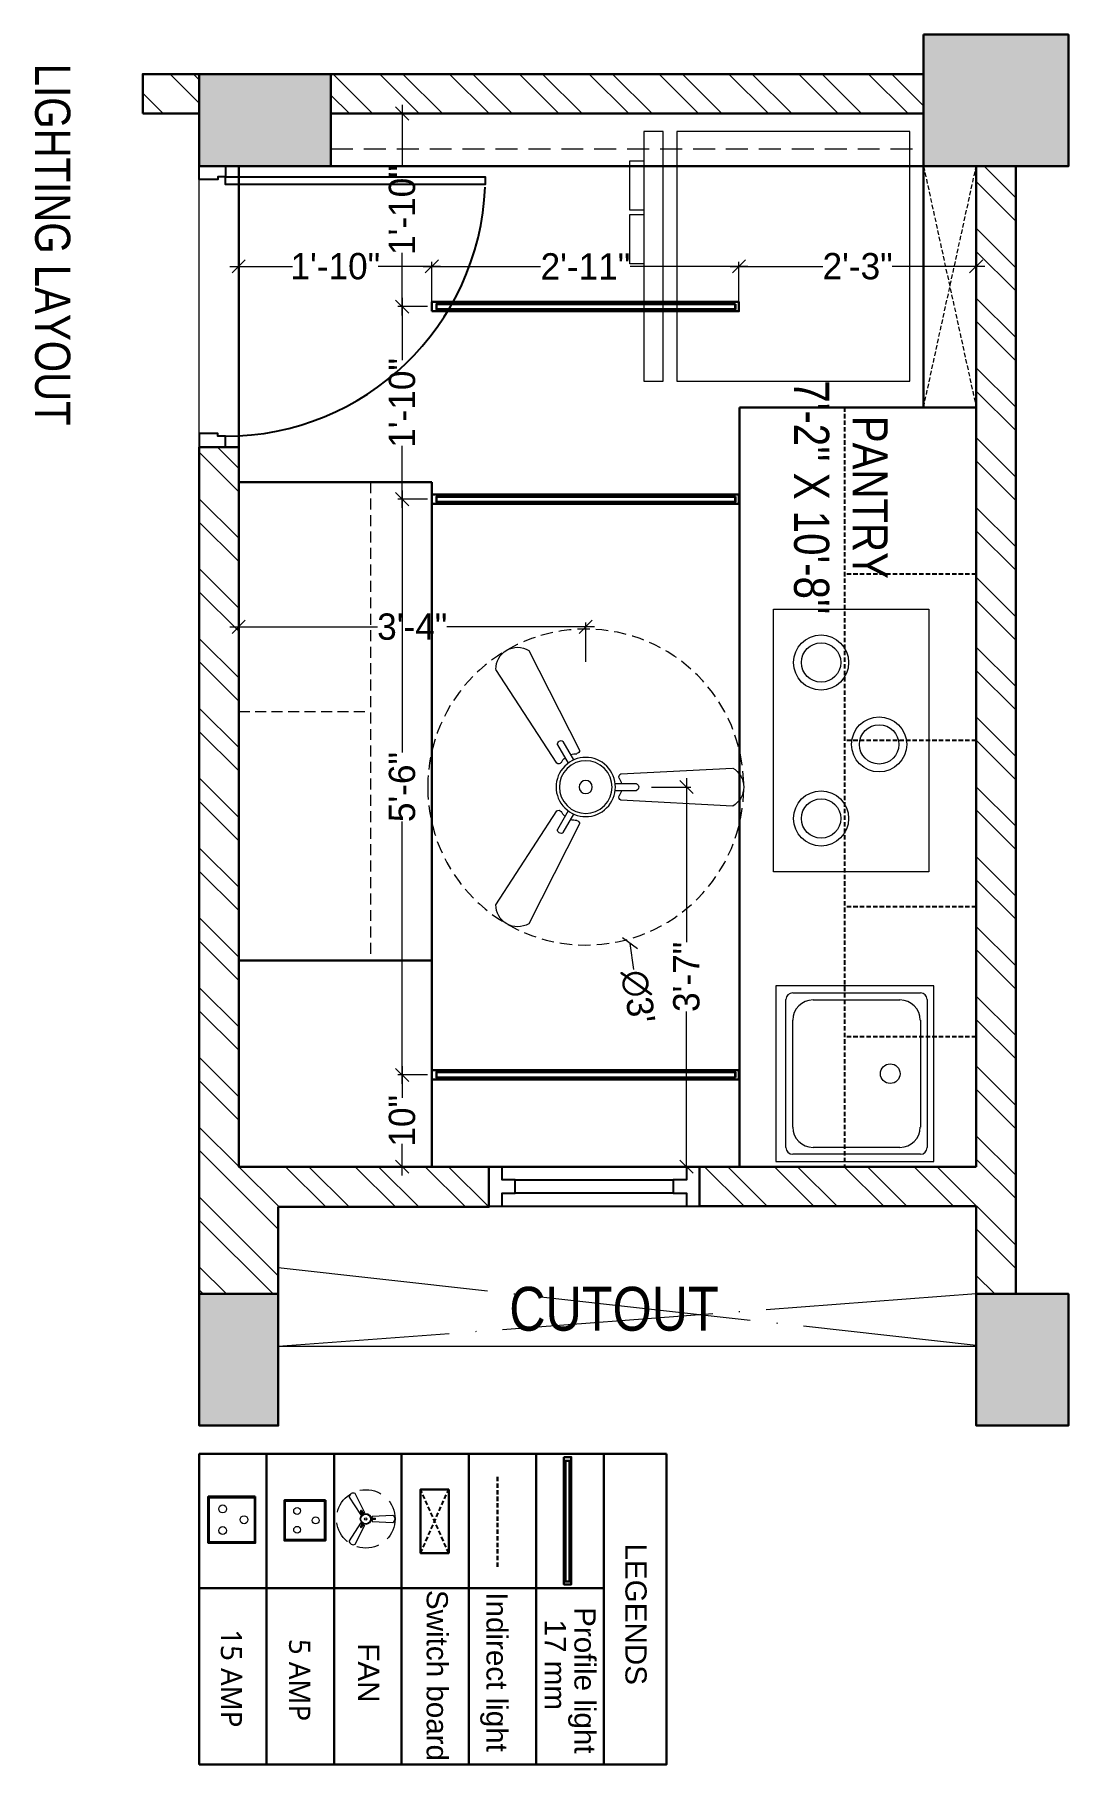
# Model space of a CAD drawing. Header units: millimetres. Extents: x 56222 to 3066687, y -650199 to -121287.
# Drawn here: x 128228.6 to 128346.4, y -184222.8 to -184025.7 of the extents above; entities that cross this region are included whole.
import ezdxf

# ---------------------------------------------------------------- set-up
doc = ezdxf.new("R2010")
doc.units = ezdxf.units.MM
doc.header["$MEASUREMENT"] = 0
doc.header["$PDMODE"] = 35
for name, pattern in [('00 . GROUND FLOOR$0$DASHED', [0.75, 0.5, -0.25]), ('ACAD_ISO02W100', [15, 12, -3]), ('ACAD_ISO04W100', [30, 24, -3, 0, -3]), ('CENTER', [2, 1.25, -0.25, 0.25, -0.25]), ('DASHED', [0.75, 0.5, -0.25]), ('DASHED2', [0.375, 0.25, -0.125]), ('HIDDEN', [0.375, 0.25, -0.125])]:
    doc.linetypes.add(name, pattern=pattern)
doc.layers.get('Defpoints').update_dxf_attribs({"color": 220})
doc.layers.add('AR DOOR', color=40, linetype='Continuous')
doc.layers.add('AR ELE-5', color=134, linetype='Continuous')
for name, color, linetype, lineweight in [('COLUMN', 1, 'Continuous', 30), ('dim05', 1, 'Continuous', 13), ('el', 7, 'Continuous', 20), ('ELEC-wires', 1, 'DASHED2', 13), ('Electrical', 84, 'Continuous', 30), ('FIRST FLOOR', 7, 'Continuous', 9), ('FIRST FLOOR ( TEXT )', 7, 'Continuous', 9), ('FIRST FLOOR_( PLine )_', 251, 'Continuous', 30), ('FURNITURE', 32, 'Continuous', 9), ('furniture dimensions', 1, 'DASHED', 0), ('FURNITURE-1', 252, 'Continuous', 13), ('GROUND FLOOR', 7, 'Continuous', 9), ('hatch-rcc', 251, 'Continuous', 9), ('hatch-wall', 8, 'Continuous', 9), ('Labelling', 1, 'Continuous', 25), ('SECTION ( SLAB PLine )', 104, 'Continuous', 30), ('wall', 7, 'Continuous', 30)]:
    doc.layers.add(name, color=color, linetype=linetype, lineweight=lineweight)
doc.layers.add('XX~SLAB ( PLINE )', color=251, linetype='Continuous', plot=False)
doc.styles.add('century g', font='GOTHIC.TTF')
doc.styles.add("Cn_BT_0'-0", font='swissc.ttf')
doc.styles.add('KATHA', font='swissc.ttf')
doc.styles.get("Standard").update_dxf_attribs({"font": 'arial.ttf', "height": 6})
doc.dimstyles.new('Archana', dxfattribs={"dimtxt": 2, "dimasz": 0.75, "dimexe": 0.5, "dimexo": 0.5, "dimgap": 0, "dimtad": 0, "dimzin": 0, "dimdsep": 46, "dimlunit": 4, "dimtxsty": 'century g', "dimblk": 'OBLIQUE', "dimcen": 0, "dimdle": 1, "dimclrd": 256, "dimclre": 256, "dimclrt": 256, "dimadec": 0, "dimazin": 0, "dimtfac": 1, "dimtofl": 0, "dimtmove": 1, "dimatfit": 3, "dimfxl": 1, "dimfxlon": 1, "dimtolj": 1, "dimtzin": 0, "dimlwd": -1, "dimlwe": -1, "dimarcsym": 0})

# ---------------------------------------------------------------- blocks, each defined once
blk = doc.blocks.new('*U184')
for points in [[(-1025.5, 0), (-985.5, 0), (-985.5, 30), (-975.5, 30), (-975.5, 100), (-1025.5, 100)], [(40, 0), (0, 0), (0, 30), (-10, 30), (-10, 100), (40, 100)], [(0, 0), (0, -985.5), (-30, -985.5), (-30, 0)]]:
    blk.add_lwpolyline(points, close=True)
at = {"layer": 'AR ELE-5', "linetype": 'ByBlock', "ltscale": 15}
blk.add_arc((1.4, 0.6), 987, 180.03474, 267.62699, dxfattribs=at)
blk = doc.blocks.new('fan')
at = {"layer": 'Electrical', "lineweight": 15, "ltscale": 20}
for p, q in [((3300835.29, -509900.78), (3300836.47, -509923.43)), ((3300841.81, -509923.43), (3300842.99, -509900.78)), ((3300838.47, -509924.57), (3300838.47, -509920.25)), ((3300839.81, -509920.28), (3300839.81, -509924.57)), ((3300831.66, -509931.77), (3300811.45, -509942.07)), ((3300866.83, -509942.07), (3300846.62, -509931.77)), ((3300829.93, -509935.08), (3300833.64, -509932.93)), ((3300834.31, -509934.09), (3300830.57, -509936.25)), ((3300847.68, -509936.23), (3300843.97, -509934.09)), ((3300844.64, -509932.93), (3300848.38, -509935.09)), ((3300815.3, -509948.74), (3300834.33, -509936.39)), ((3300843.95, -509936.39), (3300862.98, -509948.74))]:
    blk.add_line(p, q, dxfattribs=at)
at = {"layer": 'Electrical', "linetype": 'DASHED', "lineweight": 15, "ltscale": 5}
blk.add_circle((3300839.14, -509930.53), 32, dxfattribs=at)
at = {"layer": 'Electrical', "lineweight": 15, "ltscale": 20}
for centre, major_axis, start_param, end_param in [((3300839.14, -509902.94), (3.12, 3.12), -0.272136, 1.842967), ((3300839.13, -509920.5), (0.501, 0.501), -0.465536, 1.983618), ((3300839.14, -509930.53), (4.24, -4.24), 3.14161, 9.424795), ((3300839.14, -509930.53), (3.77, -3.77), 1.749190548672175e-05, 6.283202799085073), ((3300837.1, -509923.08), (0.51, 0.51), 2.863014, 4.257784), ((3300839.14, -509926.42), (2.27, -2.27), 2.565057, 2.951308), ((3300839.14, -509926.42), (2.27, 2.27), 0.19032, 0.57657), ((3300841.18, -509923.08), (0.51, -0.51), 5.167028, 6.561799), ((3300831.67, -509932.49), (0.51, -0.51), 0.978238, 2.373008), ((3300839.14, -509930.53), (0.943, 0.943), 1.570814, 7.853999), ((3300846.61, -509932.49), (0.51, -0.51), 2.339416, 3.734186), ((3300830.46, -509935.55), (0.501, -0.501), 3.199655, 5.648809), ((3300835.59, -509932.58), (2.27, -2.27), 3.855511, 4.241762), ((3300835.59, -509932.58), (2.27, -2.27), 4.659452, 5.045703), ((3300842.69, -509932.58), (2.27, 2.27), 4.37911, 4.765361), ((3300842.69, -509932.58), (2.27, 2.27), 5.183051, 5.569301), ((3300847.83, -509935.54), (0.501, 0.501), 3.723254, 6.172408), ((3300833.71, -509936.02), (0.51, 0.51), -1.325776, 0.068994), ((3300844.57, -509936.02), (0.51, -0.51), 3.072633, 4.467404), ((3300815.25, -509944.32), (3.12, -3.12), 3.393055, 5.508159), ((3300863.03, -509944.32), (3.12, -3.12), 5.48745, 7.602554)]:
    blk.add_ellipse(centre, major_axis=major_axis, ratio=1, start_param=start_param, end_param=end_param, dxfattribs=at)
blk = doc.blocks.new('_Oblique')
at = {"layer": 'wall', "color": 0, "lineweight": -2}
blk.add_line((-0.5, -0.5), (0.5, 0.5), dxfattribs=at)
blk = doc.blocks.new('*D407')
at = {"layer": 'Defpoints', "color": 0, "linetype": 'Continuous', "lineweight": 30, "transparency": 16777216}
for p in [(128291.3, -184093.59, 0.12), (128296.46, -184129.21, 0.12)]:
    blk.add_point(p, dxfattribs=at)
at = {"layer": 'furniture dimensions', "color": 5, "linetype": 'Continuous', "transparency": 16777216}
blk.add_line((128296.89, -184132.18), (128296.46, -184129.21), dxfattribs=at)
at = {"layer": 'furniture dimensions', "color": 5, "linetype": 'Continuous', "transparency": 16777216, "xscale": 1.5, "yscale": 1.5, "zscale": 1.5, "rotation": 98.23758181812065}
blk.add_blockref('_Oblique', (128296.46, -184129.21), dxfattribs=at)
at = {"layer": 'furniture dimensions', "linetype": 'Continuous', "lineweight": 0, "transparency": 16777216, "insert": (128297.34, -184135.29), "char_height": 3, "attachment_point": 5, "rotation": 278.2376, "style": 'century g'}
blk.add_mtext("\\A1;∅3'", dxfattribs=at)
blk = doc.blocks.new('*D408')
at = {"layer": 'Defpoints', "color": 0, "linetype": 'Continuous', "lineweight": 30, "transparency": 16777216}
for p in [(128274.96, -184034.66), (128270.49, -184056.66), (128273.88, -184056.66)]:
    blk.add_point(p, dxfattribs=at)
at = {"layer": 'furniture dimensions', "color": 5, "linetype": 'ByBlock', "transparency": 16777216}
blk.add_line((128274.46, -184034.66), (128269.99, -184034.66), dxfattribs=at)
at = {"layer": 'furniture dimensions', "color": 5, "linetype": 'Continuous', "transparency": 16777216}
for p, q in [((128270.49, -184033.66), (128270.49, -184040.78)), ((128270.49, -184057.66), (128270.49, -184050.54)), ((128273.38, -184056.66), (128269.99, -184056.66))]:
    blk.add_line(p, q, dxfattribs=at)
at = {"layer": 'furniture dimensions', "color": 5, "linetype": 'Continuous', "transparency": 16777216, "xscale": 1.5, "yscale": 1.5, "zscale": 1.5}
for p, rotation in [((128270.49, -184034.66), 90), ((128270.49, -184056.66), 270)]:
    blk.add_blockref('_Oblique', p, dxfattribs=dict(at, rotation=rotation))
at = {"layer": 'furniture dimensions', "linetype": 'Continuous', "lineweight": 0, "transparency": 16777216, "insert": (128270.49, -184045.66), "char_height": 3, "attachment_point": 5, "rotation": 90, "style": 'century g'}
blk.add_mtext('\\A1;1\'-10"', dxfattribs=at)
blk = doc.blocks.new('*D409')
at = {"layer": 'Defpoints', "color": 0, "linetype": 'Continuous', "lineweight": 30, "transparency": 16777216}
for p in [(128273.88, -184056.66), (128270.49, -184078.6), (128273.88, -184078.6)]:
    blk.add_point(p, dxfattribs=at)
at = {"layer": 'furniture dimensions', "color": 5, "linetype": 'ByBlock', "transparency": 16777216}
blk.add_line((128273.38, -184056.66), (128269.99, -184056.66), dxfattribs=at)
at = {"layer": 'furniture dimensions', "color": 5, "linetype": 'Continuous', "transparency": 16777216}
for p, q in [((128270.49, -184055.66), (128270.49, -184062.75)), ((128270.49, -184079.6), (128270.49, -184072.51)), ((128273.38, -184078.6), (128269.99, -184078.6))]:
    blk.add_line(p, q, dxfattribs=at)
at = {"layer": 'furniture dimensions', "color": 5, "linetype": 'Continuous', "transparency": 16777216, "xscale": 1.5, "yscale": 1.5, "zscale": 1.5}
for p, rotation in [((128270.49, -184056.66), 90), ((128270.49, -184078.6), 270)]:
    blk.add_blockref('_Oblique', p, dxfattribs=dict(at, rotation=rotation))
at = {"layer": 'furniture dimensions', "linetype": 'Continuous', "lineweight": 0, "transparency": 16777216, "insert": (128270.49, -184067.63), "char_height": 3, "attachment_point": 5, "rotation": 90, "style": 'century g'}
blk.add_mtext('\\A1;1\'-10"', dxfattribs=at)
blk = doc.blocks.new('*D410')
at = {"layer": 'Defpoints', "color": 0, "linetype": 'Continuous', "lineweight": 30, "transparency": 16777216}
for p in [(128273.88, -184078.6), (128270.49, -184144.2), (128273.88, -184144.2)]:
    blk.add_point(p, dxfattribs=at)
at = {"layer": 'furniture dimensions', "color": 5, "linetype": 'ByBlock', "transparency": 16777216}
blk.add_line((128273.38, -184078.6), (128269.99, -184078.6), dxfattribs=at)
at = {"layer": 'furniture dimensions', "color": 5, "linetype": 'Continuous', "transparency": 16777216}
for p, q in [((128270.49, -184077.6), (128270.49, -184107.47)), ((128270.49, -184145.2), (128270.49, -184115.33)), ((128273.38, -184144.2), (128269.99, -184144.2))]:
    blk.add_line(p, q, dxfattribs=at)
at = {"layer": 'furniture dimensions', "color": 5, "linetype": 'Continuous', "transparency": 16777216, "xscale": 1.5, "yscale": 1.5, "zscale": 1.5}
for p, rotation in [((128270.49, -184078.6), 90), ((128270.49, -184144.2), 270)]:
    blk.add_blockref('_Oblique', p, dxfattribs=dict(at, rotation=rotation))
at = {"layer": 'furniture dimensions', "linetype": 'Continuous', "lineweight": 0, "transparency": 16777216, "insert": (128270.49, -184111.4), "char_height": 3, "attachment_point": 5, "rotation": 90, "style": 'century g'}
blk.add_mtext('\\A1;5\'-6"', dxfattribs=at)
blk = doc.blocks.new('*D411')
at = {"layer": 'Defpoints', "color": 0, "linetype": 'Continuous', "lineweight": 30, "transparency": 16777216}
for p in [(128273.88, -184144.2), (128270.49, -184154.66), (128273.88, -184154.66)]:
    blk.add_point(p, dxfattribs=at)
at = {"layer": 'furniture dimensions', "color": 5, "linetype": 'Continuous', "transparency": 16777216}
for p, q in [((128270.49, -184143.2), (128270.49, -184146.82)), ((128270.49, -184155.66), (128270.49, -184152.05)), ((128273.38, -184154.66), (128269.99, -184154.66))]:
    blk.add_line(p, q, dxfattribs=at)
at = {"layer": 'furniture dimensions', "color": 5, "linetype": 'ByBlock', "transparency": 16777216}
blk.add_line((128273.38, -184144.2), (128269.99, -184144.2), dxfattribs=at)
at = {"layer": 'furniture dimensions', "color": 5, "linetype": 'Continuous', "transparency": 16777216, "xscale": 1.5, "yscale": 1.5, "zscale": 1.5}
for p, rotation in [((128270.49, -184144.2), 90), ((128270.49, -184154.66), 270)]:
    blk.add_blockref('_Oblique', p, dxfattribs=dict(at, rotation=rotation))
at = {"layer": 'furniture dimensions', "linetype": 'Continuous', "lineweight": 0, "transparency": 16777216, "insert": (128270.49, -184149.43), "char_height": 3, "attachment_point": 5, "rotation": 90, "style": 'century g'}
blk.add_mtext('\\A1;10"', dxfattribs=at)
blk = doc.blocks.new('*D412')
at = {"layer": 'Defpoints', "color": 0, "linetype": 'Continuous', "lineweight": 30, "transparency": 16777216}
for p in [(128251.88, -184093.14), (128251.88, -184108.17), (128291.4, -184111.4)]:
    blk.add_point(p, dxfattribs=at)
at = {"layer": 'furniture dimensions', "color": 5, "linetype": 'Continuous', "transparency": 16777216}
for p, q in [((128250.88, -184093.14), (128267.7, -184093.14)), ((128251.88, -184097.14), (128251.88, -184092.64)), ((128292.4, -184093.14), (128275.59, -184093.14))]:
    blk.add_line(p, q, dxfattribs=at)
at = {"layer": 'furniture dimensions', "color": 5, "linetype": 'ByBlock', "transparency": 16777216}
blk.add_line((128291.4, -184097.14), (128291.4, -184092.64), dxfattribs=at)
at = {"layer": 'furniture dimensions', "color": 5, "linetype": 'Continuous', "transparency": 16777216, "xscale": 1.5, "yscale": 1.5, "zscale": 1.5, "rotation": 180}
blk.add_blockref('_Oblique', (128251.88, -184093.14), dxfattribs=at)
at = {"layer": 'furniture dimensions', "color": 5, "linetype": 'Continuous', "transparency": 16777216, "xscale": 1.5, "yscale": 1.5, "zscale": 1.5}
blk.add_blockref('_Oblique', (128291.4, -184093.14), dxfattribs=at)
at = {"layer": 'furniture dimensions', "linetype": 'Continuous', "lineweight": 0, "transparency": 16777216, "insert": (128271.64, -184093.14), "char_height": 3, "attachment_point": 5, "style": 'century g'}
blk.add_mtext('\\A1;3\'-4"', dxfattribs=at)
blk = doc.blocks.new('*D413')
at = {"layer": 'Defpoints', "color": 0, "linetype": 'Continuous', "lineweight": 30, "transparency": 16777216}
for p in [(128291.4, -184111.4), (128291.4, -184154.66), (128302.88, -184154.66)]:
    blk.add_point(p, dxfattribs=at)
at = {"layer": 'furniture dimensions', "color": 5, "linetype": 'ByBlock', "transparency": 16777216}
blk.add_line((128298.88, -184111.4), (128303.38, -184111.4), dxfattribs=at)
at = {"layer": 'furniture dimensions', "color": 5, "linetype": 'Continuous', "transparency": 16777216}
for p, q in [((128302.88, -184110.4), (128302.88, -184129.09)), ((128302.88, -184155.66), (128302.88, -184136.98)), ((128298.88, -184154.66), (128303.38, -184154.66))]:
    blk.add_line(p, q, dxfattribs=at)
at = {"layer": 'furniture dimensions', "color": 5, "linetype": 'Continuous', "transparency": 16777216, "xscale": 1.5, "yscale": 1.5, "zscale": 1.5}
for p, rotation in [((128302.88, -184111.4), 90), ((128302.88, -184154.66), 270)]:
    blk.add_blockref('_Oblique', p, dxfattribs=dict(at, rotation=rotation))
at = {"layer": 'furniture dimensions', "linetype": 'Continuous', "lineweight": 0, "transparency": 16777216, "insert": (128302.88, -184133.03), "char_height": 3, "attachment_point": 5, "rotation": 90, "style": 'century g'}
blk.add_mtext('\\A1;3\'-7"', dxfattribs=at)
blk = doc.blocks.new('*D414')
at = {"layer": 'Defpoints', "color": 0, "linetype": 'Continuous', "lineweight": 30, "transparency": 16777216}
for p in [(128251.88, -184052.07), (128251.88, -184056.66), (128273.88, -184056.66)]:
    blk.add_point(p, dxfattribs=at)
at = {"layer": 'furniture dimensions', "color": 5, "linetype": 'Continuous', "transparency": 16777216}
for p, q in [((128250.88, -184052.07), (128258, -184052.07)), ((128251.88, -184056.07), (128251.88, -184051.57)), ((128274.88, -184052.07), (128267.76, -184052.07))]:
    blk.add_line(p, q, dxfattribs=at)
at = {"layer": 'furniture dimensions', "color": 5, "linetype": 'ByBlock', "transparency": 16777216}
blk.add_line((128273.88, -184056.07), (128273.88, -184051.57), dxfattribs=at)
at = {"layer": 'furniture dimensions', "color": 5, "linetype": 'Continuous', "transparency": 16777216, "xscale": 1.5, "yscale": 1.5, "zscale": 1.5, "rotation": 180}
blk.add_blockref('_Oblique', (128251.88, -184052.07), dxfattribs=at)
at = {"layer": 'furniture dimensions', "color": 5, "linetype": 'Continuous', "transparency": 16777216, "xscale": 1.5, "yscale": 1.5, "zscale": 1.5}
blk.add_blockref('_Oblique', (128273.88, -184052.07), dxfattribs=at)
at = {"layer": 'furniture dimensions', "linetype": 'Continuous', "lineweight": 0, "transparency": 16777216, "insert": (128262.88, -184052.07), "char_height": 3, "attachment_point": 5, "style": 'century g'}
blk.add_mtext('\\A1;1\'-10"', dxfattribs=at)
blk = doc.blocks.new('*D415')
at = {"layer": 'Defpoints', "color": 0, "linetype": 'Continuous', "lineweight": 30, "transparency": 16777216}
for p in [(128308.86, -184052.07), (128273.88, -184056.66), (128308.86, -184056.66)]:
    blk.add_point(p, dxfattribs=at)
at = {"layer": 'furniture dimensions', "color": 5, "linetype": 'Continuous', "transparency": 16777216}
for p, q in [((128272.88, -184052.07), (128286.26, -184052.07)), ((128309.86, -184052.07), (128296.48, -184052.07)), ((128308.86, -184056.07), (128308.86, -184051.57))]:
    blk.add_line(p, q, dxfattribs=at)
at = {"layer": 'furniture dimensions', "color": 5, "linetype": 'ByBlock', "transparency": 16777216}
blk.add_line((128273.88, -184056.07), (128273.88, -184051.57), dxfattribs=at)
at = {"layer": 'furniture dimensions', "color": 5, "linetype": 'Continuous', "transparency": 16777216, "xscale": 1.5, "yscale": 1.5, "zscale": 1.5, "rotation": 180}
blk.add_blockref('_Oblique', (128273.88, -184052.07), dxfattribs=at)
at = {"layer": 'furniture dimensions', "color": 5, "linetype": 'Continuous', "transparency": 16777216, "xscale": 1.5, "yscale": 1.5, "zscale": 1.5}
blk.add_blockref('_Oblique', (128308.86, -184052.07), dxfattribs=at)
at = {"layer": 'furniture dimensions', "linetype": 'Continuous', "lineweight": 0, "transparency": 16777216, "insert": (128291.37, -184052.07), "char_height": 3, "attachment_point": 5, "style": 'century g'}
blk.add_mtext('\\A1;2\'-11"', dxfattribs=at)
blk = doc.blocks.new('*D416')
at = {"layer": 'Defpoints', "color": 0, "linetype": 'Continuous', "lineweight": 30, "transparency": 16777216}
for p in [(128335.88, -184052.07), (128308.86, -184056.66), (128335.88, -184056.66)]:
    blk.add_point(p, dxfattribs=at)
at = {"layer": 'furniture dimensions', "color": 5, "linetype": 'Continuous', "transparency": 16777216}
for p, q in [((128307.86, -184052.07), (128318.41, -184052.07)), ((128336.88, -184052.07), (128326.32, -184052.07)), ((128335.88, -184056.07), (128335.88, -184051.57))]:
    blk.add_line(p, q, dxfattribs=at)
at = {"layer": 'furniture dimensions', "color": 5, "linetype": 'ByBlock', "transparency": 16777216}
blk.add_line((128308.86, -184056.07), (128308.86, -184051.57), dxfattribs=at)
at = {"layer": 'furniture dimensions', "color": 5, "linetype": 'Continuous', "transparency": 16777216, "xscale": 1.5, "yscale": 1.5, "zscale": 1.5, "rotation": 180}
blk.add_blockref('_Oblique', (128308.86, -184052.07), dxfattribs=at)
at = {"layer": 'furniture dimensions', "color": 5, "linetype": 'Continuous', "transparency": 16777216, "xscale": 1.5, "yscale": 1.5, "zscale": 1.5}
blk.add_blockref('_Oblique', (128335.88, -184052.07), dxfattribs=at)
at = {"layer": 'furniture dimensions', "linetype": 'Continuous', "lineweight": 0, "transparency": 16777216, "insert": (128322.37, -184052.07), "char_height": 3, "attachment_point": 5, "style": 'century g'}
blk.add_mtext('\\A1;2\'-3"', dxfattribs=at)
blk = doc.blocks.new('16')
at = {"layer": 'hatch-rcc', "color": 1, "lineweight": 30}
blk.add_lwpolyline([(392822.828, -38266.866), (392825.128, -38266.866), (392825.128, -38269.198), (392822.828, -38269.198)], close=True, dxfattribs=at)
at = {"layer": 'hatch-rcc', "color": 1}
blk.add_lwpolyline([(392822.888, -38266.927), (392825.067, -38266.927), (392825.067, -38269.138), (392822.888, -38269.138)], close=True, dxfattribs=at)
for centre in [(392823.979, -38267.423), (392823.442, -38268.481), (392824.515, -38268.481)]:
    blk.add_circle(centre, 0.195, dxfattribs=at)
blk = doc.blocks.new('erfer')
at = {"layer": 'hatch-rcc', "lineweight": 30}
blk.add_lwpolyline([(1905.9, -1304.21), (1908.38, -1304.21), (1908.38, -1306.73), (1905.9, -1306.73)], close=True, dxfattribs=at)
at = {"layer": 'hatch-rcc'}
blk.add_lwpolyline([(1905.96, -1304.28), (1908.31, -1304.28), (1908.31, -1306.66), (1905.96, -1306.66)], close=True, dxfattribs=at)
for centre in [(1907.14, -1304.81), (1906.56, -1305.95), (1907.72, -1305.95)]:
    blk.add_circle(centre, 0.211, dxfattribs=at)

msp = doc.modelspace()

# ---------------------------------------------------------------- hatches: boundary and pattern name
at = {"layer": 'FURNITURE', "linetype": 'CENTER', "lineweight": 15, "true_color": 0x636466}
h = msp.add_hatch(dxfattribs=at)
h.set_pattern_fill('AR-CONC', color=251, angle=-90)
h.set_pattern_definition([(320, (312688.3946, -50838.589), (-0.62752135, -7.17260183), [0.75, -8.25]), (265, (312688.3946, -50838.589), (7.52192134, 1.38751334), [0.6, -6.6]), (10.4514445, (312688.342, -50839.187), (6.8943999, -5.78508847), [0.63740192, -7.01142112]), (316.1842, (312690.395, -50838.589), (-1.6551928, -10.6724133), [1.125, -12.375]), (6.6356355, (312690.257, -50839.479), (9.741186, -9.34661946), [0.9561034, -10.5171376]), (261.184164, (312690.395, -50838.589), (9.741186, -9.34661945), [0.9, -9.9]), (291, (312689.8946, -50839.589), (-4.0261889, -5.96907052), [0.75, -8.25]), (236, (312689.8946, -50839.589), (7.25150045, -2.43315332), [0.6, -6.6]), (341.4514447, (312689.559, -50840.0866), (3.22531153, -8.40222377), [0.6374019, -7.01142112]), (307.5, (312688.3946, -50838.5891), (3.328938538, -0.121598553), [0, -6.52, 0, -6.7, 0, -6.625]), (277.5, (312688.3946, -50838.589), (3.94411712, -2.630695374), [0, -3.82, 0, -6.37, 0, -2.525]), (237.5, (312688.3946, -50836.3591), (-0.225548717, -5.338224362), [0, -2.5, 0, -7.8, 0, -10.35]), (227.5, (312688.3946, -50835.359), (1.00104982, -5.83186169), [0, -3.25, 0, -5.18, 0, -7.35])])
h.paths.add_polyline_path([(128262.38, -184040.66), (128262.38, -184030.16), (128247.38, -184030.16), (128247.38, -184040.66), (128250.38, -184040.66)])
h.paths.add_polyline_path([(128346.38, -184040.66), (128346.38, -184025.66), (128329.88, -184025.66), (128329.88, -184040.66)])
h.paths.add_polyline_path([(128346.38, -184184.16), (128346.38, -184169.16), (128335.88, -184169.16), (128335.88, -184184.16)])
h.paths.add_polyline_path([(128256.38, -184184.16), (128256.38, -184169.16), (128247.38, -184169.16), (128247.38, -184184.16), (128251.88, -184184.16)])
at = {"layer": 'hatch-wall', "linetype": 'CENTER', "lineweight": 15}
h = msp.add_hatch(dxfattribs=at)
h.set_pattern_fill('ANSI32', color=256, scale=15, angle=-90)
h.set_pattern_definition([(315, (312688.3946, -50838.589), (3.97747564, 3.97747564), []), (315, (312688.3946, -50841.241), (3.97747564, 3.97747564), [])])
h.paths.add_polyline_path([(128329.88, -184034.66), (128329.88, -184030.16), (128262.38, -184030.16), (128262.38, -184034.66)])
h.paths.add_polyline_path([(128340.38, -184169.16), (128340.38, -184040.66), (128335.88, -184040.66), (128335.88, -184154.66), (128308.93, -184154.66), (128304.38, -184154.66), (128304.38, -184159.16), (128335.88, -184159.16), (128335.88, -184169.16)])
h.paths.add_polyline_path([(128280.38, -184159.25), (128280.38, -184154.66), (128251.88, -184154.66), (128251.88, -184131.16), (128251.88, -184076.66), (128251.88, -184072.66), (128247.38, -184072.66), (128247.38, -184169.16), (128256.38, -184169.16), (128256.38, -184159.25)])
h.paths.add_polyline_path([(128247.38, -184034.66), (128247.38, -184030.16), (128240.95, -184030.16), (128240.95, -184034.66)])

# ---------------------------------------------------------------- linework, layer by layer
at = {"color": 242, "linetype": 'DASHED', "true_color": 0xcd2027}
for p, q in [((128272.59, -184198.68), (128275.8, -184191.43)), ((128275.8, -184198.68), (128272.59, -184191.43))]:
    msp.add_line(p, q, dxfattribs=at)
at = {"layer": 'COLUMN', "transparency": 33554687}
for points in [[(128329.88, -184025.66), (128346.38, -184025.66), (128346.38, -184040.66), (128329.88, -184040.66)], [(128262.38, -184030.16), (128262.38, -184040.66), (128247.38, -184040.66), (128247.38, -184030.16)], [(128247.38, -184169.16), (128256.38, -184169.16), (128256.38, -184184.16), (128247.38, -184184.16)], [(128335.88, -184169.16), (128346.38, -184169.16), (128346.38, -184184.16), (128335.88, -184184.16)]]:
    msp.add_lwpolyline(points, close=True, dxfattribs=at)
at = {"layer": 'ELEC-wires', "color": 5, "linetype": 'ByBlock', "lineweight": 30, "ltscale": 4}
msp.add_lwpolyline([(128275.8, -184191.43), (128275.8, -184198.68), (128272.59, -184198.68), (128272.59, -184191.43)], close=True, dxfattribs=at)
at = {"layer": 'Electrical', "color": 18, "true_color": 0x000000}
for p, q in [((128247.38, -184187.39), (128247.38, -184222.76)), ((128255.06, -184187.39), (128255.06, -184222.76)), ((128262.74, -184187.39), (128262.74, -184222.76)), ((128270.42, -184187.39), (128270.42, -184222.76)), ((128278.09, -184187.39), (128278.09, -184222.76)), ((128285.77, -184187.39), (128285.77, -184222.76))]:
    msp.add_line(p, q, dxfattribs=at)
at = {"layer": 'Electrical', "color": 0}
for p, q in [((128293.45, -184187.39), (128293.45, -184222.76)), ((128293.45, -184202.69), (128247.38, -184202.69))]:
    msp.add_line(p, q, dxfattribs=at)
at = {"layer": 'Electrical', "color": 3, "linetype": '00 . GROUND FLOOR$0$DASHED', "lineweight": 30}
msp.add_line((128281.34, -184200.25), (128281.34, -184189.98), dxfattribs=at)
at = {"layer": 'Electrical', "lineweight": 15, "ltscale": 20}
for p, q in [((128264.46, -184192.31), (128265.74, -184194.29)), ((128266.22, -184194.01), (128265.15, -184191.91)), ((128265.98, -184194.29), (128265.76, -184193.9)), ((128265.88, -184193.83), (128266.1, -184194.22)), ((128266.97, -184194.72), (128267.42, -184194.72)), ((128267.42, -184194.86), (128266.97, -184194.86)), ((128269.45, -184194.39), (128267.09, -184194.51)), ((128265.74, -184195.29), (128264.46, -184197.27)), ((128265.15, -184197.67), (128266.22, -184195.57)), ((128265.76, -184195.68), (128265.98, -184195.29)), ((128266.1, -184195.36), (128265.88, -184195.75)), ((128267.09, -184195.07), (128269.45, -184195.19))]:
    msp.add_line(p, q, dxfattribs=at)
at = {"layer": 'Electrical', "color": 7, "lineweight": 30}
for points in [[(128273.88, -184057.19), (128308.86, -184057.19), (128308.86, -184056.13), (128273.88, -184056.13)], [(128273.88, -184079.13), (128308.86, -184079.13), (128308.86, -184078.07), (128273.88, -184078.07)], [(128273.88, -184143.67), (128308.86, -184143.67), (128308.86, -184144.73), (128273.88, -184144.73)], [(128288.91, -184187.74), (128288.91, -184202.26), (128289.76, -184202.26), (128289.76, -184187.74)]]:
    msp.add_lwpolyline(points, close=True, dxfattribs=at)
at = {"layer": 'Electrical', "color": 175, "lineweight": 30, "ltscale": 8, "true_color": 0x4554a5}
for points in [[(128308.46, -184056.36), (128308.46, -184056.98), (128274.4, -184056.98), (128274.4, -184056.36)], [(128308.44, -184056.38), (128308.44, -184056.96), (128274.41, -184056.96), (128274.41, -184056.38)], [(128308.46, -184078.3), (128308.46, -184078.92), (128274.4, -184078.92), (128274.4, -184078.3)], [(128308.44, -184078.32), (128308.44, -184078.9), (128274.41, -184078.9), (128274.41, -184078.32)], [(128308.46, -184144.5), (128308.46, -184143.88), (128274.4, -184143.88), (128274.4, -184144.5)], [(128308.44, -184144.48), (128308.44, -184143.9), (128274.41, -184143.9), (128274.41, -184144.48)], [(128289.58, -184201.94), (128289.08, -184201.94), (128289.08, -184188.16), (128289.58, -184188.16)], [(128289.56, -184201.93), (128289.09, -184201.93), (128289.09, -184188.17), (128289.56, -184188.17)]]:
    msp.add_lwpolyline(points, close=True, dxfattribs=at)
at = {"layer": 'Electrical', "color": 0}
msp.add_lwpolyline([(128300.61, -184187.39), (128300.61, -184222.76), (128247.38, -184222.76), (128247.38, -184187.39)], close=True, dxfattribs=at)
at = {"layer": 'Electrical', "linetype": 'DASHED', "lineweight": 15, "ltscale": 5}
msp.add_circle((128266.35, -184194.79), 3.33, dxfattribs=at)
at = {"layer": 'Electrical', "lineweight": 15, "ltscale": 20}
for centre, major_axis, start_param, end_param in [((128264.92, -184192.3), (-0.325, -0.325), 3.393055, 5.508159), ((128266.35, -184194.79), (-0.441, -0.441), 3.14161, 9.424795), ((128266.35, -184194.79), (-0.392, -0.392), 1.749190548672175e-05, 6.283202799085073), ((128265.78, -184194.22), (0.053, -0.053), -1.325776, 0.068994), ((128265.83, -184193.89), (-0.0522, -0.0522), 3.199655, 5.648809), ((128266.14, -184194.42), (-0.237, -0.237), 4.659452, 5.045703), ((128266.14, -184194.42), (-0.237, -0.237), 3.855511, 4.241762), ((128266.15, -184194.01), (-0.053, -0.053), 0.978238, 2.373008), ((128266.35, -184194.79), (0.0981, -0.0981), 1.570814, 7.853999), ((128267.13, -184194.58), (0.053, -0.053), 2.863014, 4.257784), ((128267.13, -184195), (-0.053, -0.053), 5.167028, 6.561799), ((128266.78, -184194.79), (-0.237, -0.237), 2.565057, 2.951308), ((128266.78, -184194.79), (0.237, -0.237), 0.19032, 0.57657), ((128267.4, -184194.79), (0.0522, -0.0522), -0.465536, 1.983618), ((128269.22, -184194.79), (0.325, -0.325), -0.272136, 1.842967), ((128265.78, -184195.35), (-0.053, -0.053), 3.072633, 4.467404), ((128265.83, -184195.69), (0.0522, -0.0522), 3.723254, 6.172408), ((128266.14, -184195.16), (0.237, -0.237), 4.37911, 4.765361), ((128266.14, -184195.16), (0.237, -0.237), 5.183051, 5.569301), ((128266.15, -184195.57), (-0.053, -0.053), 2.339416, 3.734186), ((128264.92, -184197.27), (-0.325, -0.325), 5.48745, 7.602554)]:
    msp.add_ellipse(centre, major_axis=major_axis, ratio=1, start_param=start_param, end_param=end_param, dxfattribs=at)
at = {"layer": 'FIRST FLOOR', "transparency": 33554687}
for p, q in [((128247.38, -184030.16), (128247.38, -184034.16)), ((128247.38, -184076.16), (128247.38, -184184.16)), ((128251.88, -184076.16), (128251.88, -184154.66)), ((128253.91, -184154.66), (128335.88, -184154.66)), ((128304.38, -184154.66), (128304.38, -184159.16)), ((128335.88, -184175.16), (128256.38, -184175.16))]:
    msp.add_line(p, q, dxfattribs=at)
at = {"layer": 'FIRST FLOOR_( PLine )_', "transparency": 33554687}
for p, q in [((128329.88, -184030.16), (128247.38, -184030.16)), ((128247.38, -184030.16), (128247.38, -184034.16)), ((128262.38, -184034.66), (128329.88, -184034.66)), ((128335.88, -184040.66), (128335.88, -184154.66)), ((128340.38, -184040.66), (128340.38, -184169.16)), ((128335.88, -184154.66), (128304.38, -184154.66)), ((128304.38, -184154.66), (128304.38, -184159.16)), ((128304.38, -184159.16), (128335.88, -184159.16)), ((128335.88, -184159.16), (128335.88, -184169.15)), ((128337.38, -184184.16), (128346.38, -184184.16))]:
    msp.add_line(p, q, dxfattribs=at)
for points in [[(128240.95, -184034.66), (128247.38, -184034.66), (128247.38, -184030.16), (128240.95, -184030.16)], [(128240.95, -184034.66), (128247.38, -184034.66), (128247.38, -184030.16), (128240.95, -184030.16)], [(128251.88, -184072.66), (128247.38, -184072.66), (128247.38, -184184.16), (128251.88, -184184.16), (128256.38, -184184.16), (128256.38, -184159.25), (128280.38, -184159.25), (128280.38, -184154.66), (128251.88, -184154.66)]]:
    msp.add_lwpolyline(points, close=True, dxfattribs=at)
msp.add_lwpolyline([(128329.88, -184030.16), (128247.38, -184030.16), (128247.38, -184034.66)], dxfattribs=at)
at = {"layer": 'FURNITURE', "color": 9, "true_color": 0xc7c8ca}
for p, q in [((128300.22, -184036.72), (128298.01, -184036.72)), ((128298.01, -184036.72), (128298.01, -184065.14)), ((128300.22, -184065.14), (128300.22, -184036.72)), ((128328.33, -184036.72), (128301.77, -184036.72)), ((128301.77, -184036.72), (128301.77, -184065.14)), ((128328.33, -184065.14), (128328.33, -184036.72)), ((128296.43, -184045.67), (128296.43, -184040.04)), ((128296.43, -184040.04), (128298.01, -184040.04)), ((128298.01, -184045.67), (128296.43, -184045.67)), ((128296.43, -184051.77), (128296.43, -184046.15)), ((128296.43, -184046.15), (128298.01, -184046.15)), ((128298.01, -184051.77), (128296.43, -184051.77)), ((128298.01, -184065.14), (128300.22, -184065.14)), ((128301.77, -184065.14), (128328.33, -184065.14)), ((128312.78, -184121.05), (128312.78, -184091.13)), ((128312.78, -184091.13), (128330.49, -184091.13)), ((128330.49, -184091.13), (128330.49, -184121.05)), ((128330.49, -184121.05), (128312.78, -184121.05)), ((128313.07, -184134.06), (128313.07, -184154.06)), ((128331.07, -184134.06), (128313.07, -184134.06)), ((128314.2, -184152.47), (128314.2, -184135.62)), ((128314.98, -184134.84), (128329.52, -184134.84)), ((128317.3, -184135.65), (128327.19, -184135.65)), ((128330.29, -184135.62), (128330.29, -184152.47)), ((128331.07, -184154.06), (128331.07, -184134.06)), ((128314.98, -184150.14), (128314.98, -184137.98)), ((128329.52, -184137.98), (128329.52, -184150.14)), ((128329.52, -184153.24), (128314.98, -184153.24)), ((128327.19, -184152.47), (128317.3, -184152.47)), ((128313.07, -184154.06), (128331.07, -184154.06))]:
    msp.add_line(p, q, dxfattribs=at)
at = {"layer": 'FURNITURE', "color": 9, "lineweight": 30, "true_color": 0xc7c8ca}
for p, q in [((128329.88, -184040.66), (128329.88, -184068.14)), ((128308.93, -184154.66), (128308.93, -184068.14)), ((128308.93, -184068.14), (128335.88, -184068.14)), ((128335.88, -184068.14), (128335.88, -184154.66)), ((128251.88, -184076.66), (128273.88, -184076.66)), ((128273.88, -184076.66), (128273.88, -184154.66)), ((128251.88, -184154.66), (128251.88, -184081.63)), ((128251.88, -184154.66), (128251.88, -184131.16)), ((128251.88, -184131.16), (128273.88, -184131.16)), ((128273.88, -184131.16), (128273.88, -184154.66)), ((128273.88, -184154.66), (128251.88, -184154.66)), ((128273.88, -184154.66), (128251.88, -184154.66)), ((128335.88, -184154.66), (128308.93, -184154.66))]:
    msp.add_line(p, q, dxfattribs=at)
at = {"layer": 'FURNITURE', "color": 9, "linetype": 'DASHED', "lineweight": 15, "true_color": 0xc7c8ca}
for p, q in [((128329.88, -184040.66), (128335.88, -184068.14)), ((128329.88, -184068.14), (128335.88, -184040.66))]:
    msp.add_line(p, q, dxfattribs=at)
at = {"layer": 'FURNITURE', "color": 9, "linetype": 'DASHED', "lineweight": 25, "true_color": 0xc7c8ca}
for p, q in [((128320.88, -184068.14), (128320.88, -184154.66)), ((128335.88, -184087.14), (128320.88, -184087.14)), ((128335.88, -184106.09), (128320.88, -184106.09)), ((128335.88, -184125.05), (128320.88, -184125.05)), ((128335.88, -184139.86), (128320.88, -184139.86))]:
    msp.add_line(p, q, dxfattribs=at)
at = {"layer": 'FURNITURE', "color": 9, "linetype": 'HIDDEN', "lineweight": 18, "ltscale": 5, "true_color": 0xc7c8ca}
for p, q in [((128266.88, -184076.66), (128266.88, -184131.16)), ((128251.88, -184102.78), (128266.88, -184102.78))]:
    msp.add_line(p, q, dxfattribs=at)
at = {"layer": 'FURNITURE', "color": 9, "true_color": 0xc7c8ca}
for centre, radius in [((128318.21, -184097.21), 3.14), ((128318.21, -184097.21), 2.24), ((128324.82, -184106.54), 3.14), ((128324.82, -184106.54), 2.24), ((128318.21, -184114.98), 3.14), ((128318.21, -184114.98), 2.24), ((128326.09, -184144.06), 1.12)]:
    msp.add_circle(centre, radius, dxfattribs=at)
for centre, radius, start, end in [((128314.98, -184135.62), 0.775, 90, 180), ((128317.3, -184137.98), 2.32, 90, 180), ((128327.19, -184137.98), 2.32, 0, 90), ((128329.52, -184135.62), 0.775, 0, 90), ((128317.3, -184150.14), 2.32, 180, 270), ((128327.19, -184150.14), 2.32, 270, 0), ((128314.98, -184152.47), 0.775, 180, 270), ((128329.52, -184152.47), 0.775, 270, 0)]:
    msp.add_arc(centre, radius, start, end, dxfattribs=at)
at = {"layer": 'GROUND FLOOR', "color": 1, "linetype": 'ACAD_ISO04W100', "transparency": 33554687}
for p, q in [((128256.38, -184166.16), (128335.88, -184174.99)), ((128335.88, -184169.15), (128256.38, -184175.16))]:
    msp.add_line(p, q, dxfattribs=at)
at = {"layer": 'Labelling', "color": 251, "linetype": 'DASHED2', "lineweight": 0, "ltscale": 10, "true_color": 0x636466, "transparency": 33554687}
msp.add_line((128262.38, -184038.66), (128329.88, -184038.66), dxfattribs=at)
at = {"layer": 'Labelling', "color": 251, "linetype": 'ACAD_ISO02W100', "lineweight": 0, "ltscale": 10, "true_color": 0x636466, "transparency": 33554687}
msp.add_lwpolyline([(128251.88, -184072.66), (128247.38, -184072.66), (128247.38, -184040.66), (128251.88, -184040.66)], close=True, dxfattribs=at)
at = {"layer": 'SECTION ( SLAB PLine )', "color": 9, "true_color": 0xc7c8ca}
msp.add_lwpolyline([(128335.88, -184154.66), (128335.88, -184040.66), (128251.88, -184040.66), (128251.88, -184154.66)], close=True, dxfattribs=at)
at = {"layer": 'XX~SLAB ( PLINE )', "transparency": 33554687}
msp.add_lwpolyline([(128304.38, -184154.66), (128302.88, -184154.66), (128302.88, -184156.16), (128301.38, -184156.16), (128301.38, -184157.66), (128283.38, -184157.66), (128283.38, -184156.16), (128281.88, -184156.16), (128281.88, -184154.66), (128280.38, -184154.66), (128280.38, -184159.16), (128281.88, -184159.16), (128281.88, -184157.66), (128283.38, -184157.66), (128283.38, -184156.16), (128301.38, -184156.16), (128301.38, -184157.66), (128302.88, -184157.66), (128302.88, -184159.16), (128304.38, -184159.16), (128304.38, -184154.66), (128280.38, -184154.66), (128280.38, -184159.16), (128304.38, -184159.16)], close=True, dxfattribs=at)

# ---------------------------------------------------------------- block references
at = {"layer": 'AR DOOR', "linetype": 'ByBlock', "lineweight": -2, "transparency": 33554687, "extrusion": (0, 0, -1), "xscale": -0.02999999999996949, "yscale": 0.02999999999996949, "zscale": -0.02999999999996949, "rotation": 270}
msp.add_blockref('*U184', (-128250.38, -184041.86), dxfattribs=at)
at = {"layer": 'dim05', "color": 1, "lineweight": 35, "transparency": 33554687, "xscale": -0.5625052429282242, "yscale": 0.5625052429282242, "zscale": 0.5625052429282242, "rotation": 270}
msp.add_blockref('fan', (415130, -2040850.72), dxfattribs=at)
at = {"layer": 'el', "color": 18, "true_color": 0x000000, "xscale": 2.295967517698441, "yscale": 2.295967517698441, "zscale": 2.295967517698441, "rotation": 270}
msp.add_blockref('16', (216113.24, 717716.21), dxfattribs=at)
at = {"layer": 'FURNITURE-1', "xscale": 1.848081455994646, "yscale": 1.848081455994646, "zscale": 1.848081455994646, "rotation": 270}
msp.add_blockref('erfer', (130672.03, -180670.41), dxfattribs=at)

# ---------------------------------------------------------------- texts
at = {"layer": 'Electrical', "color": 1, "attachment_point": 3, "rotation": 270}
for s, insert, char_height in [('LEGENDS', (128298.34, -184213.71), 2.415), ('Switch board', (128275.7, -184222.38), 2.4149), ('Indirect light', (128282.51, -184221.34), 2.4149), ('17 mm', (128289.15, -184216.57), 2.415), ('Profile light', (128292.53, -184221.53), 2.4149), ('FAN', (128267.89, -184215.71), 2.415)]:
    msp.add_mtext_dynamic_manual_height_columns(s, width=58.2489, gutter_width=0.805, heights=[3.09], dxfattribs=dict(at, insert=insert, char_height=char_height))
at = {"layer": 'Electrical', "color": 1, "char_height": 2.4149, "width": 58.2489, "attachment_point": 3, "rotation": 270}
for s, insert in [('{\\fMalgun Gothic|b0|i0|c0|p34;15\\fMalgun Gothic|b1|i0|c0|p34; \\fMalgun Gothic|b0|i0|c0|p34;AMP}', (128252.26, -184218.55)), ('{\\fMalgun Gothic|b0|i0|c0|p34;5 AMP}', (128260.03, -184217.84))]:
    msp.add_mtext(s, dxfattribs=dict(at, insert=insert))
at = {"layer": 'FIRST FLOOR ( TEXT )', "transparency": 33554687, "char_height": 4, "attachment_point": 5, "rotation": 270, "style": 'KATHA'}
for s, insert in [('LIGHTING LAYOUT', (128230.66, -184049.6)), ("PANTRY\\P7'-2'' X 10'-8''", (128320.44, -184078.39))]:
    msp.add_mtext(s, dxfattribs=dict(at, insert=insert))
at = {"layer": 'FIRST FLOOR ( TEXT )', "color": 1, "transparency": 33554687, "insert": (128294.62, -184170.88), "char_height": 5, "attachment_point": 5, "style": "Cn_BT_0'-0"}
msp.add_mtext('CUTOUT', dxfattribs=at)

# ---------------------------------------------------------------- dimensions: what is measured, and where the dimension line sits
at = {"layer": 'furniture dimensions', "color": 5, "linetype": 'Continuous', "lineweight": 0, "transparency": 33554687}
for base, p1, p2, picture, middle in [((128270.49, -184056.66), (128274.96, -184034.66), (128273.88, -184056.66), '*D408', (128270.49, -184045.66)), ((128270.49, -184078.6), (128273.88, -184056.66), (128273.88, -184078.6), '*D409', (128270.49, -184067.63)), ((128270.49, -184144.2), (128273.88, -184078.6), (128273.88, -184144.2), '*D410', (128270.49, -184111.4)), ((128302.88, -184154.66), (128291.4, -184111.4), (128291.4, -184154.66), '*D413', (128302.88, -184133.03)), ((128270.49, -184154.66), (128273.88, -184144.2), (128273.88, -184154.66), '*D411', (128270.49, -184149.43))]:
    dim = msp.add_linear_dim(base=base, p1=p1, p2=p2, angle=270, dimstyle='Archana', override={"dimtxt": 3, "dimasz": 1.5, "dimdec": 0, "dimclrd": 5, "dimclre": 5, "dimfxl": 4}, dxfattribs=at)
    dim.commit()
    dim.dimension.update_dxf_attribs({"geometry": picture, "text_midpoint": middle})
for base, p1, p2, picture, middle in [((128251.88, -184052.07), (128273.88, -184056.66), (128251.88, -184056.66), '*D414', (128262.88, -184052.07)), ((128308.86, -184052.07), (128273.88, -184056.66), (128308.86, -184056.66), '*D415', (128291.37, -184052.07)), ((128335.88, -184052.07), (128308.86, -184056.66), (128335.88, -184056.66), '*D416', (128322.37, -184052.07)), ((128251.88, -184093.14), (128291.4, -184111.4), (128251.88, -184108.17), '*D412', (128271.64, -184093.14))]:
    dim = msp.add_linear_dim(base=base, p1=p1, p2=p2, dimstyle='Archana', override={"dimtxt": 3, "dimasz": 1.5, "dimdec": 0, "dimclrd": 5, "dimclre": 5, "dimfxl": 4}, dxfattribs=at)
    dim.commit()
    dim.dimension.update_dxf_attribs({"geometry": picture, "text_midpoint": middle})
dim = msp.add_diameter_dim_2p(p1=(128291.3, -184093.59), p2=(128296.46, -184129.21), dimstyle='Archana', override={"dimtxt": 3, "dimasz": 1.5, "dimdec": 0, "dimclrd": 5, "dimclre": 5, "dimfxl": 4}, dxfattribs=at)
dim.commit()
dim.dimension.update_dxf_attribs({"geometry": '*D407', "text_midpoint": (128297.34, -184135.29, -0.12)})

doc.saveas('drawing.dxf')
